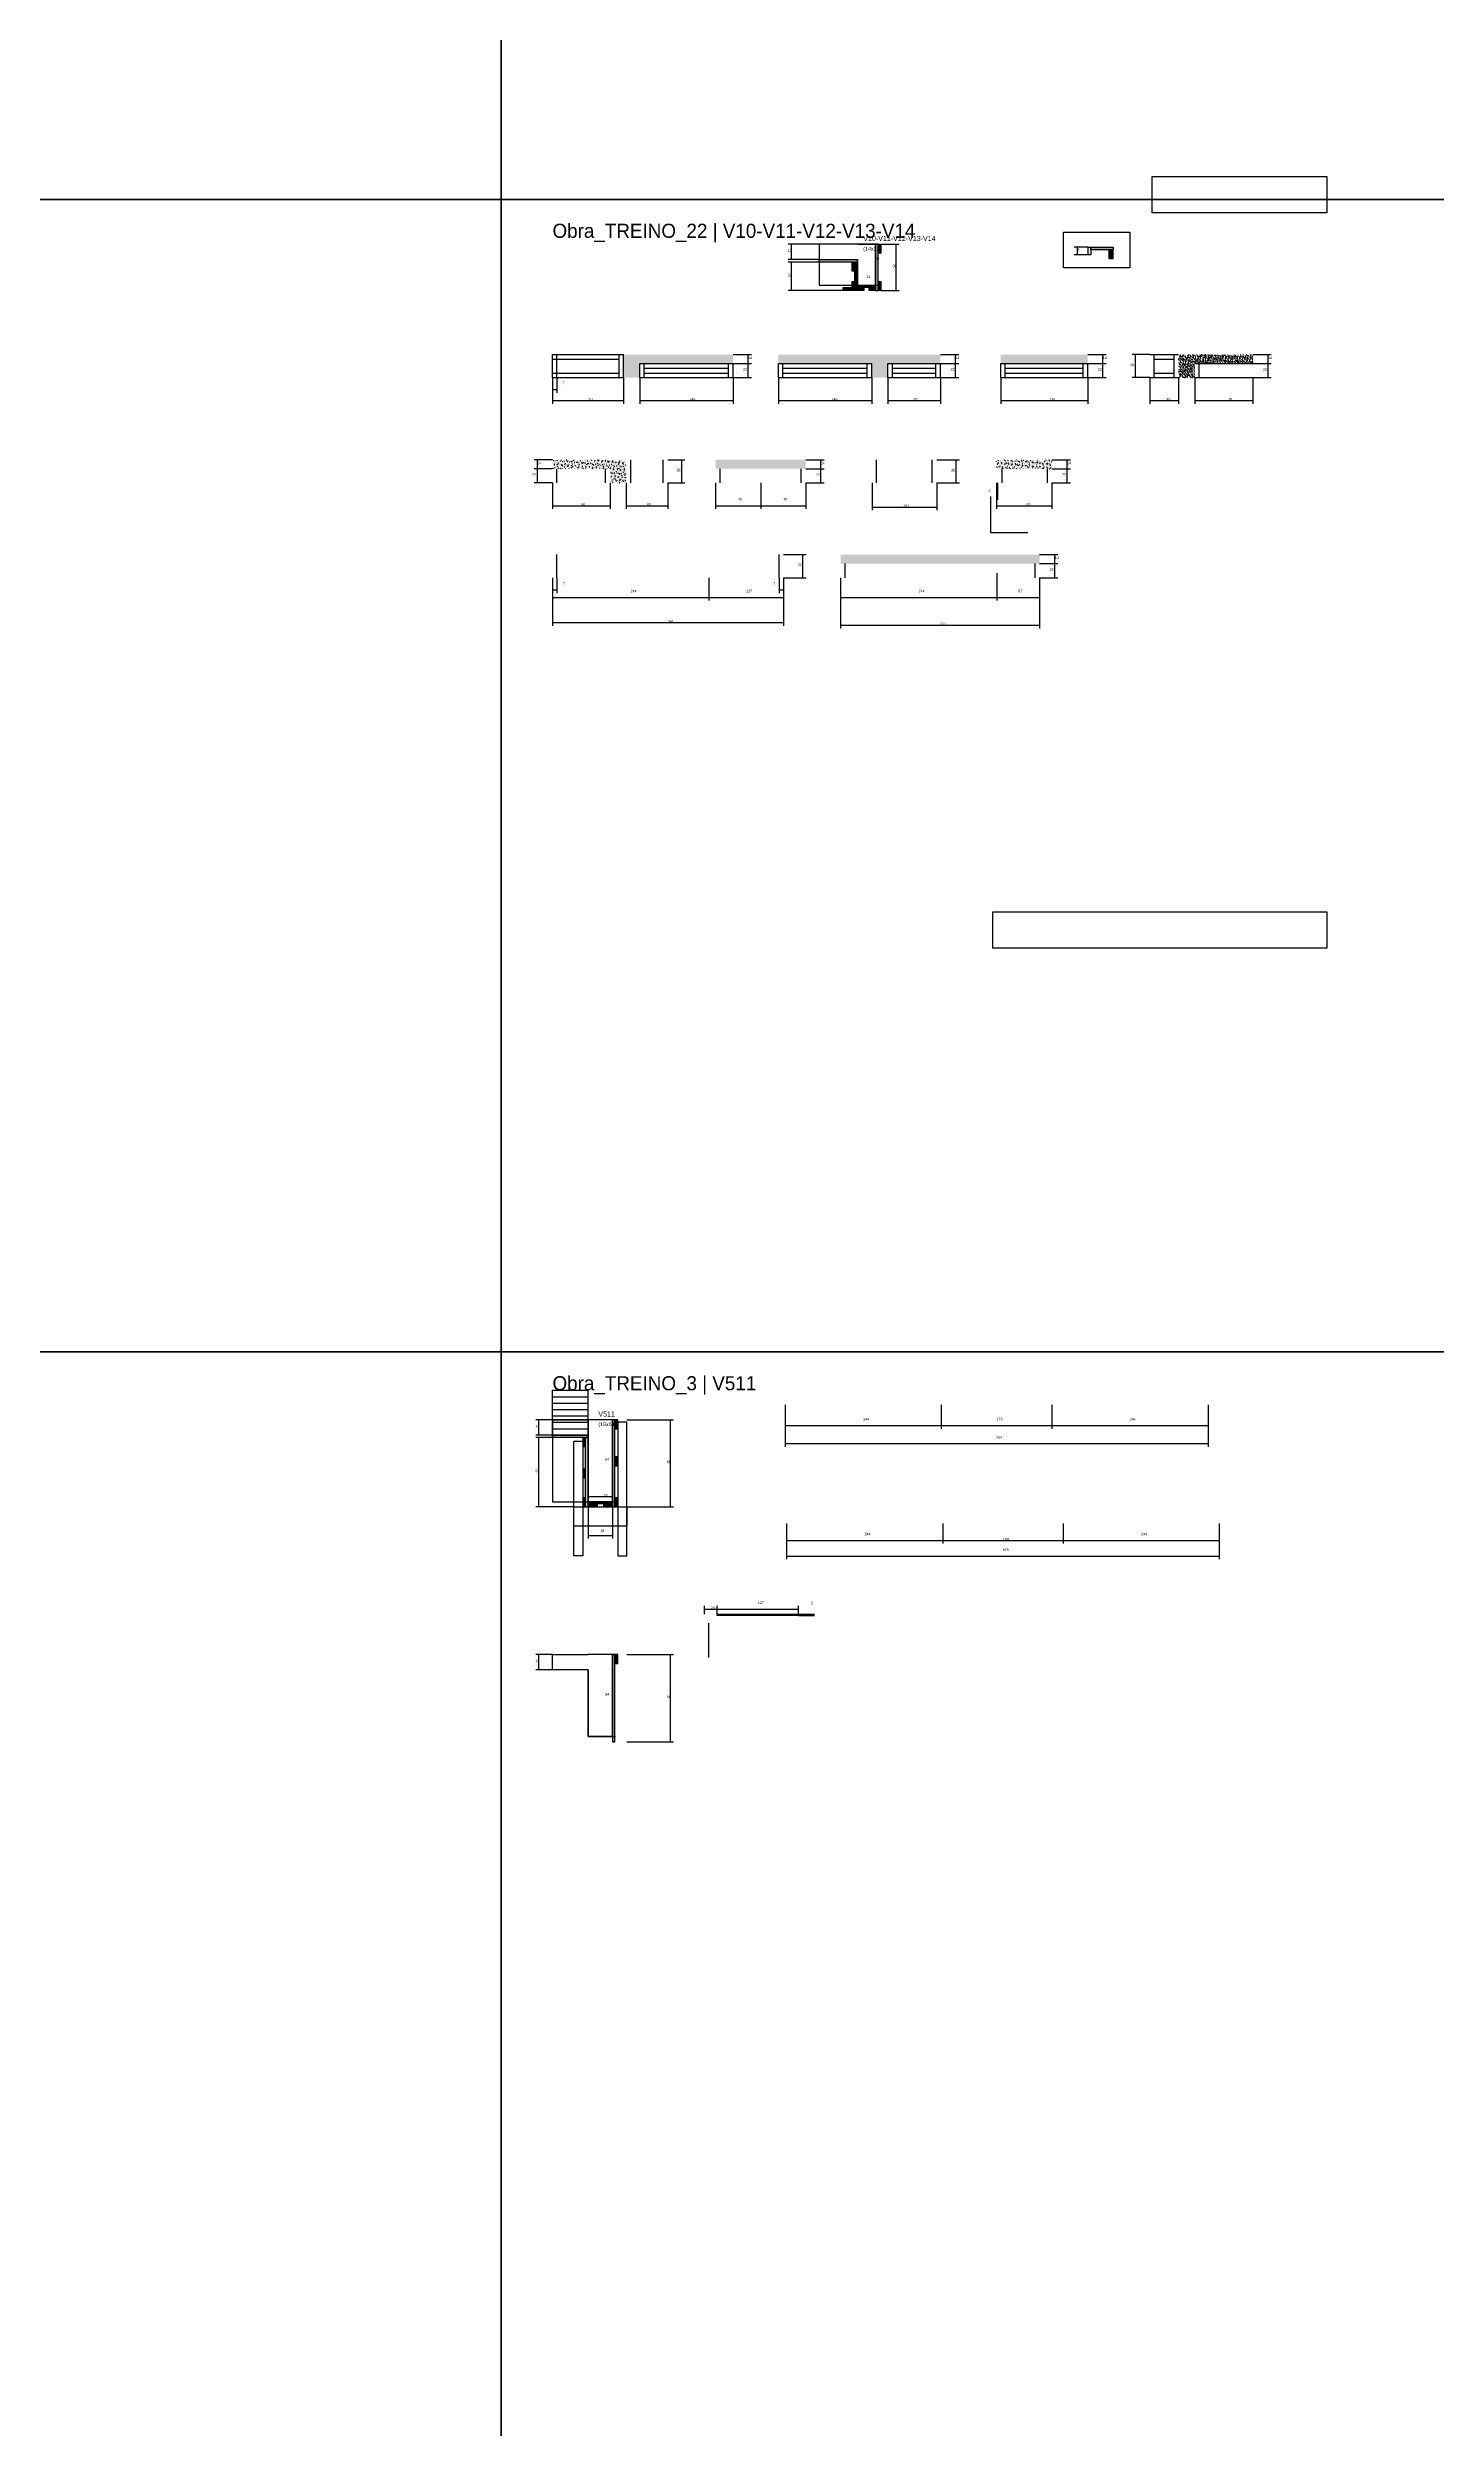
# Model space of a CAD drawing. Header units: metres. Extents: x -41 to 34840, y -36000 to 1848.
# Drawn here: x 28291 to 30461, y -30481 to -26763 of the extents above; entities that cross this region are included whole.
import ezdxf

# ---------------------------------------------------------------- set-up
doc = ezdxf.new("R2010")
doc.units = ezdxf.units.M
for name, color, linetype in [('CELL_BORDER', 8, 'Continuous'), ('CONCRETO', 251, 'Continuous'), ('COTA', 4, 'Continuous'), ('Cota Seção (2x)', 4, 'Continuous'), ('Hachura', 253, 'Continuous'), ('LABEL_ID', 3, 'Continuous'), ('Madeira', 126, 'Continuous'), ('NOMENCLATURA', 7, 'Continuous'), ('Painéis', 200, 'Continuous'), ('SARR_2.2x7', 40, 'Continuous'), ('SARR_3.5x7', 81, 'Continuous'), ('Texto Seção', 7, 'Continuous')]:
    doc.layers.add(name, color=color, linetype=linetype)

msp = doc.modelspace()

# ---------------------------------------------------------------- hatches: boundary and pattern name
at = {"layer": 'COTA'}
h = msp.add_hatch(dxfattribs=at)
h.set_pattern_fill('AR-CONC', scale=0.03)
h.paths.add_polyline_path([(29190.9, -27242.4), (29190.9, -27278.4), (29216.2, -27278.4), (29216.2, -27256.4), (29362.1, -27256.4), (29362.1, -27242.4)])
h = msp.add_hatch(dxfattribs=at)
h.set_pattern_fill('AR-CONC', scale=0.03)
h.paths.add_polyline_path([(29604.1, -27256.4), (29686, -27256.4), (29686, -27242.4), (29432.9, -27242.4), (29432.9, -27256.4), (29578.8, -27256.4), (29578.8, -27278.4), (29604.1, -27278.4)])
h = msp.add_hatch(dxfattribs=at)
h.set_pattern_fill('AR-CONC', scale=0.03)
h.paths.add_polyline_path([(29916.2, -27256.4), (29916.2, -27242.4), (29780.2, -27242.4), (29780.2, -27256.4)])
h = msp.add_hatch(dxfattribs=at)
h.set_pattern_fill('AR-CONC', scale=0.03)
h.paths.add_polyline_path([(30058, -27278.4), (30083.3, -27278.4), (30083.3, -27256.4), (30174.3, -27256.4), (30174.3, -27242.4), (30058, -27242.4)])
h = msp.add_hatch(dxfattribs=at)
h.set_pattern_fill('AR-CONC', scale=0.03)
h.paths.add_polyline_path([(29195.2, -27406.7), (29080, -27406.7), (29080, -27420.7), (29169.9, -27420.7), (29169.9, -27442.7), (29195.2, -27442.7)])
h = msp.add_hatch(dxfattribs=at)
h.set_pattern_fill('AR-CONC', scale=0.03)
h.paths.add_polyline_path([(29475.7, -27420.7), (29475.7, -27406.7), (29334.8, -27406.7), (29334.8, -27420.7)])
h = msp.add_hatch(dxfattribs=at)
h.set_pattern_fill('AR-CONC', scale=0.03)
h.paths.add_polyline_path([(29860.3, -27420.7), (29860.3, -27406.7), (29773.4, -27406.7), (29773.4, -27420.7)])
h = msp.add_hatch(dxfattribs=at)
h.set_pattern_fill('AR-CONC', scale=0.03)
h.paths.add_polyline_path([(29841, -27568.8), (29841, -27554.8), (29530, -27554.8), (29530, -27568.8)])
at = {"layer": 'Hachura'}
h = msp.add_hatch(color=8, dxfattribs=at)
h.dxf.hatch_style = 1
h.paths.add_polyline_path([(29588.5, -27070), (29584.5, -27070), (29584.5, -27070), (29584.5, -27142), (29584.5, -27142), (29588.5, -27142), (29588.5, -27142), (29588.5, -27070)])
h = msp.add_hatch(dxfattribs=at)
h.set_pattern_fill('ANSI31', scale=0.5)
h.paths.add_polyline_path([(29592.9, -27084), (29588.5, -27084), (29588.5, -27084), (29588.5, -27070), (29588.5, -27070), (29592.9, -27070), (29592.9, -27070), (29592.9, -27084)])
h = msp.add_hatch(color=8, dxfattribs=at)
h.dxf.hatch_style = 1
h.paths.add_polyline_path([(29496.5, -27098), (29496.5, -27094), (29496.5, -27094), (29556.5, -27094), (29556.5, -27094), (29556.5, -27098), (29556.5, -27098), (29496.5, -27098)])
h = msp.add_hatch(dxfattribs=at)
h.set_pattern_fill('ANSI31', scale=0.5)
h.paths.add_polyline_path([(29552.5, -27112), (29548.1, -27112), (29548.1, -27112), (29548.1, -27098), (29548.1, -27098), (29552.5, -27098), (29552.5, -27098), (29552.5, -27112)])
h = msp.add_hatch(color=8, dxfattribs=at)
h.dxf.hatch_style = 1
h.paths.add_polyline_path([(29552.5, -27098), (29556.5, -27098), (29556.5, -27098), (29556.5, -27142), (29556.5, -27142), (29552.5, -27142), (29552.5, -27142), (29552.5, -27098)])
h = msp.add_hatch(dxfattribs=at)
h.set_pattern_fill('ANSI31', scale=0.5)
h.paths.add_polyline_path([(29548.1, -27137.6), (29548.1, -27142), (29548.1, -27142), (29534.1, -27142), (29534.1, -27142), (29534.1, -27137.6), (29534.1, -27137.6), (29548.1, -27137.6)])
h = msp.add_hatch(dxfattribs=at)
h.set_pattern_fill('ANSI31', scale=0.5)
h.paths.add_polyline_path([(29552.5, -27142), (29548.1, -27142), (29548.1, -27142), (29548.1, -27128), (29548.1, -27128), (29552.5, -27128), (29552.5, -27128), (29552.5, -27142)])
h = msp.add_hatch(color=8, dxfattribs=at)
h.dxf.hatch_style = 1
h.paths.add_polyline_path([(29556.5, -27137.6), (29556.5, -27134), (29556.5, -27134), (29584.5, -27134), (29584.5, -27134), (29584.5, -27137.6), (29584.5, -27137.6), (29556.5, -27137.6)])
h = msp.add_hatch(dxfattribs=at)
h.set_pattern_fill('ANSI31', scale=0.5)
h.paths.add_polyline_path([(29556.5, -27142), (29556.5, -27137.6), (29556.5, -27137.6), (29566.5, -27137.6), (29566.5, -27137.6), (29566.5, -27142), (29566.5, -27142), (29556.5, -27142)])
h = msp.add_hatch(dxfattribs=at)
h.set_pattern_fill('ANSI31', scale=0.5)
h.paths.add_polyline_path([(29574.5, -27142), (29574.5, -27137.6), (29574.5, -27137.6), (29584.5, -27137.6), (29584.5, -27137.6), (29584.5, -27142), (29584.5, -27142), (29574.5, -27142)])
h = msp.add_hatch(dxfattribs=at)
h.set_pattern_fill('ANSI31', scale=0.5)
h.paths.add_polyline_path([(29592.9, -27142), (29588.5, -27142), (29588.5, -27142), (29588.5, -27128), (29588.5, -27128), (29592.9, -27128), (29592.9, -27128), (29592.9, -27142)])
h = msp.add_hatch(color=8, dxfattribs=at)
h.dxf.hatch_style = 1
h.paths.add_polyline_path([(29080, -28934), (29080, -28930), (29080, -28930), (29135.6, -28930), (29135.6, -28930), (29135.6, -28934), (29135.6, -28934), (29080, -28934)])
h = msp.add_hatch(color=8, dxfattribs=at)
h.dxf.hatch_style = 1
h.paths.add_polyline_path([(29177.6, -28906), (29173.6, -28906), (29173.6, -28906), (29173.6, -29042), (29173.6, -29042), (29177.6, -29042), (29177.6, -29042), (29177.6, -28906)])
h = msp.add_hatch(dxfattribs=at)
h.set_pattern_fill('ANSI31', scale=0.5)
h.paths.add_polyline_path([(29182, -28906), (29177.6, -28906), (29177.6, -28906), (29177.6, -28920), (29177.6, -28920), (29182, -28920), (29182, -28920), (29182, -28906)])
h = msp.add_hatch(dxfattribs=at)
h.set_pattern_fill('ANSI31', scale=0.5)
h.paths.add_polyline_path([(29131.6, -28934), (29127.2, -28934), (29127.2, -28934), (29127.2, -28948), (29127.2, -28948), (29131.6, -28948), (29131.6, -28948), (29131.6, -28934)])
h = msp.add_hatch(color=8, dxfattribs=at)
h.dxf.hatch_style = 1
h.paths.add_polyline_path([(29131.6, -28934), (29135.6, -28934), (29135.6, -28934), (29135.6, -29042), (29135.6, -29042), (29131.6, -29042), (29131.6, -29042), (29131.6, -28934)])
h = msp.add_hatch(dxfattribs=at)
h.set_pattern_fill('ANSI31', scale=0.5)
h.paths.add_polyline_path([(29182, -28964), (29177.6, -28964), (29177.6, -28964), (29177.6, -28978), (29177.6, -28978), (29182, -28978), (29182, -28978), (29182, -28964)])
h = msp.add_hatch(dxfattribs=at)
h.set_pattern_fill('ANSI31', scale=0.5)
h.paths.add_polyline_path([(29131.6, -28983), (29127.2, -28983), (29127.2, -28983), (29127.2, -28997), (29127.2, -28997), (29131.6, -28997), (29131.6, -28997), (29131.6, -28983)])
h = msp.add_hatch(dxfattribs=at)
h.set_pattern_fill('ANSI31', scale=0.5)
h.paths.add_polyline_path([(29131.6, -29028), (29127.2, -29028), (29127.2, -29028), (29127.2, -29042), (29127.2, -29042), (29131.6, -29042), (29131.6, -29042), (29131.6, -29028)])
h = msp.add_hatch(color=8, dxfattribs=at)
h.dxf.hatch_style = 1
h.paths.add_polyline_path([(29135.6, -29037.6), (29135.6, -29034), (29135.6, -29034), (29173.6, -29034), (29173.6, -29034), (29173.6, -29037.6), (29173.6, -29037.6), (29135.6, -29037.6)])
h = msp.add_hatch(dxfattribs=at)
h.set_pattern_fill('ANSI31', scale=0.5)
h.paths.add_polyline_path([(29135.6, -29042), (29135.6, -29037.6), (29135.6, -29037.6), (29149.6, -29037.6), (29149.6, -29037.6), (29149.6, -29042), (29149.6, -29042), (29135.6, -29042)])
h = msp.add_hatch(dxfattribs=at)
h.set_pattern_fill('ANSI31', scale=0.5)
h.paths.add_polyline_path([(29173.6, -29042), (29173.6, -29037.6), (29173.6, -29037.6), (29159.6, -29037.6), (29159.6, -29037.6), (29159.6, -29042), (29159.6, -29042), (29173.6, -29042)])
h = msp.add_hatch(dxfattribs=at)
h.set_pattern_fill('ANSI31', scale=0.5)
h.paths.add_polyline_path([(29182, -29028), (29177.6, -29028), (29177.6, -29028), (29177.6, -29042), (29177.6, -29042), (29182, -29042), (29182, -29042), (29182, -29028)])
h = msp.add_hatch(color=8, dxfattribs=at)
h.dxf.hatch_style = 1
h.paths.add_polyline_path([(29177.6, -29272.9), (29173.6, -29272.9), (29173.6, -29272.9), (29173.6, -29408.9), (29173.6, -29408.9), (29177.6, -29408.9), (29177.6, -29408.9), (29177.6, -29272.9)])
h = msp.add_hatch(dxfattribs=at)
h.set_pattern_fill('ANSI31', scale=0.5)
h.paths.add_polyline_path([(29182, -29272.9), (29177.6, -29272.9), (29177.6, -29272.9), (29177.6, -29286.9), (29177.6, -29286.9), (29182, -29286.9), (29182, -29286.9), (29182, -29272.9)])
at = {"layer": 'Madeira'}
h = msp.add_hatch(dxfattribs=at)
h.set_pattern_fill('ANSI31', scale=0.2)
h.paths.add_polyline_path([(29956, -27078.1), (29949, -27078.1), (29949, -27092.1), (29956, -27092.1)])

# ---------------------------------------------------------------- linework, layer by layer
msp.add_lwpolyline([(29878.3, -27050.9), (29981.8, -27050.9), (29981.8, -27106.7), (29878.3, -27106.7)], close=True)
at = {"layer": 'CELL_BORDER'}
for points in [[(26100, -27000), (29000, -27000), (29000, -25200), (26100, -25200)], [(29000, -27000), (31900, -27000), (31900, -25200), (29000, -25200)], [(26100, -28800), (29000, -28800), (29000, -27000), (26100, -27000)], [(29000, -28800), (31900, -28800), (31900, -27000), (29000, -27000)], [(26100, -30600), (29000, -30600), (29000, -28800), (26100, -28800)], [(29000, -30600), (31900, -30600), (31900, -28800), (29000, -28800)]]:
    msp.add_lwpolyline(points, close=True, dxfattribs=at)
at = {"layer": 'CONCRETO'}
for points in [[(29496.5, -27070), (29496.5, -27094), (29556.5, -27094), (29556.5, -27134), (29584.5, -27134), (29584.5, -27090), (29584.5, -27070), (29556.5, -27070), (29556.5, -27070)], [(29496.5, -27134), (29584.5, -27134), (29584.5, -27070), (29496.5, -27070)], [(29080, -29034), (29173.6, -29034), (29173.6, -28906), (29080, -28906)], [(29135.6, -29034), (29177.6, -29034), (29177.6, -28906), (29135.6, -28906)]]:
    msp.add_lwpolyline(points, close=True, dxfattribs=at)
for points in [[(29173.6, -28930), (29173.6, -28930), (29173.6, -28962), (29173.6, -28962), (29173.6, -29034), (29135.6, -29034), (29135.6, -28930), (29080, -28930), (29080, -28906), (29135.6, -28906)], [(29135.6, -28930), (29135.6, -28932), (29135.6, -28932), (29135.6, -29034), (29173.6, -29034), (29173.6, -28906), (29177.6, -28906), (29177.6, -28906), (29135.6, -28906), (29135.6, -28906)], [(29173.6, -29296.9), (29173.6, -29296.9), (29173.6, -29328.9), (29173.6, -29328.9), (29173.6, -29400.9), (29135.6, -29400.9), (29135.6, -29296.9), (29080, -29296.9), (29080, -29272.9), (29135.6, -29272.9)], [(29135.6, -29296.9), (29135.6, -29298.9), (29135.6, -29298.9), (29135.6, -29400.9), (29173.6, -29400.9), (29173.6, -29272.9), (29177.6, -29272.9), (29177.6, -29272.9), (29135.6, -29272.9), (29135.6, -29272.9)]]:
    msp.add_lwpolyline(points, dxfattribs=at)
at = {"layer": 'COTA'}
for p, q in [((29496.5, -27070), (29448.1, -27070)), ((29453.1, -27094), (29453.1, -27070)), ((29577.4, -27070), (29621.7, -27070)), ((29616.7, -27142), (29616.7, -27070)), ((29496.5, -27094), (29448.1, -27094)), ((29496.5, -27098), (29448.1, -27098)), ((29453.1, -27142), (29453.1, -27098)), ((29534.1, -27142), (29448.1, -27142)), ((29592.9, -27142), (29621.7, -27142)), ((29362.1, -27242.4), (29390.8, -27242.4)), ((29362.1, -27256.4), (29390.8, -27256.4)), ((29362.1, -27256.4), (29390.8, -27256.4)), ((29385.8, -27256.4), (29385.8, -27242.4)), ((29385.8, -27278.4), (29385.8, -27256.4)), ((29686, -27242.4), (29714.7, -27242.4)), ((29686, -27256.4), (29714.7, -27256.4)), ((29686, -27256.4), (29714.7, -27256.4)), ((29709.7, -27256.4), (29709.7, -27242.4)), ((29709.7, -27278.4), (29709.7, -27256.4)), ((29916.2, -27242.4), (29944.8, -27242.4)), ((29916.2, -27256.4), (29944.8, -27256.4)), ((29916.2, -27256.4), (29944.8, -27256.4)), ((29939.8, -27256.4), (29939.8, -27242.4)), ((29939.8, -27278.4), (29939.8, -27256.4)), ((30013.1, -27242.4), (29985.7, -27242.4)), ((29990.7, -27278.4), (29990.7, -27242.4)), ((30174.3, -27242.4), (30202.9, -27242.4)), ((30174.3, -27256.4), (30202.9, -27256.4)), ((30174.3, -27256.4), (30202.9, -27256.4)), ((30197.9, -27256.4), (30197.9, -27242.4)), ((30197.9, -27278.4), (30197.9, -27256.4)), ((29080, -27278.4), (29080, -27319.1)), ((29080, -27278.4), (29080, -27301.9)), ((29087, -27278.4), (29087, -27301.9)), ((29190.9, -27278.4), (29190.9, -27319.1)), ((29216.2, -27278.4), (29216.2, -27319.1)), ((29362.1, -27278.4), (29362.1, -27319.1)), ((29362.1, -27278.4), (29390.8, -27278.4)), ((29432.9, -27278.4), (29432.9, -27319.1)), ((29578.8, -27278.4), (29578.8, -27319.1)), ((29604.1, -27278.4), (29604.1, -27319.1)), ((29686, -27278.4), (29686, -27319.1)), ((29686, -27278.4), (29714.7, -27278.4)), ((29780.2, -27278.4), (29780.2, -27319.1)), ((29916.2, -27278.4), (29916.2, -27319.1)), ((29916.2, -27278.4), (29944.8, -27278.4)), ((30013.1, -27278.4), (29985.7, -27278.4)), ((30013.1, -27278.4), (30013.1, -27319.1)), ((30058, -27278.4), (30058, -27319.1)), ((30083.3, -27278.4), (30083.3, -27319.1)), ((30174.3, -27278.4), (30174.3, -27319.1)), ((30174.3, -27278.4), (30202.9, -27278.4)), ((29080, -27296.9), (29087, -27296.9)), ((29080, -27314.1), (29190.9, -27314.1)), ((29216.2, -27314.1), (29362.1, -27314.1)), ((29432.9, -27314.1), (29578.8, -27314.1)), ((29604.1, -27314.1), (29686, -27314.1)), ((29780.2, -27314.1), (29916.2, -27314.1)), ((30013.1, -27314.1), (30058, -27314.1)), ((30083.3, -27314.1), (30174.3, -27314.1)), ((29080, -27406.7), (29051.3, -27406.7)), ((29080, -27420.7), (29051.3, -27420.7)), ((29080, -27420.7), (29051.3, -27420.7)), ((29080, -27442.7), (29051.3, -27442.7)), ((29056.3, -27420.7), (29056.3, -27406.7)), ((29056.3, -27442.7), (29056.3, -27420.7)), ((29080, -27442.7), (29080, -27483.4)), ((29169.9, -27442.7), (29169.9, -27483.4)), ((29195.2, -27442.7), (29195.2, -27483.4)), ((29260.1, -27406.7), (29286.8, -27406.7)), ((29260.1, -27442.7), (29260.1, -27483.4)), ((29260.1, -27442.7), (29286.8, -27442.7)), ((29281.8, -27442.7), (29281.8, -27406.7)), ((29334.8, -27442.7), (29334.8, -27483.4)), ((29405.3, -27442.7), (29405.3, -27483.4)), ((29405.3, -27442.7), (29405.3, -27483.4)), ((29475.7, -27406.7), (29504.4, -27406.7)), ((29475.7, -27420.7), (29504.4, -27420.7)), ((29475.7, -27420.7), (29504.4, -27420.7)), ((29475.7, -27442.7), (29504.4, -27442.7)), ((29475.7, -27442.7), (29475.7, -27483.4)), ((29499.4, -27420.7), (29499.4, -27406.7)), ((29499.4, -27442.7), (29499.4, -27420.7)), ((29579.3, -27442.7), (29579.3, -27485.5)), ((29680.3, -27406.7), (29715.7, -27406.7)), ((29680.3, -27442.7), (29680.3, -27485.5)), ((29680.3, -27442.7), (29715.7, -27442.7)), ((29710.7, -27442.7), (29710.7, -27406.7)), ((29773.4, -27442.7), (29773.4, -27483.4)), ((29773.4, -27442.7), (29773.4, -27469.1)), ((29775.4, -27442.7), (29775.4, -27469.1)), ((29860.3, -27406.7), (29889, -27406.7)), ((29860.3, -27420.7), (29889, -27420.7)), ((29860.3, -27420.7), (29889, -27420.7)), ((29860.3, -27442.7), (29860.3, -27483.4)), ((29860.3, -27442.7), (29889, -27442.7)), ((29884, -27420.7), (29884, -27406.7)), ((29884, -27442.7), (29884, -27420.7)), ((29080, -27478.4), (29169.9, -27478.4)), ((29195.2, -27478.4), (29260.1, -27478.4)), ((29334.8, -27478.4), (29405.3, -27478.4)), ((29405.3, -27478.4), (29475.7, -27478.4)), ((29773.4, -27464.1), (29775.4, -27464.1)), ((29773.4, -27478.4), (29860.3, -27478.4)), ((29579.3, -27480.5), (29680.3, -27480.5)), ((29080, -27590.8), (29080, -27666)), ((29080, -27590.8), (29080, -27626.7)), ((29080, -27590.8), (29080, -27614.9)), ((29087, -27590.8), (29087, -27614.9)), ((29324, -27590.8), (29324, -27626.7)), ((29324, -27590.8), (29324, -27626.7)), ((29433.9, -27590.8), (29433.9, -27614.9)), ((29440.9, -27590.8), (29440.9, -27666)), ((29440.9, -27590.8), (29476.3, -27590.8)), ((29440.9, -27590.8), (29440.9, -27626.7)), ((29440.9, -27590.8), (29440.9, -27614.9)), ((29441, -27554.8), (29476.3, -27554.8)), ((29471.3, -27590.8), (29471.3, -27554.8)), ((29530, -27590.8), (29530, -27670)), ((29530, -27590.8), (29530, -27626.7)), ((29774, -27583.8), (29774, -27626.7)), ((29774, -27583.8), (29774, -27626.7)), ((29841, -27554.8), (29869.6, -27554.8)), ((29841, -27568.8), (29869.6, -27568.8)), ((29841, -27568.8), (29869.6, -27568.8)), ((29841, -27590.8), (29841, -27670)), ((29841, -27590.8), (29869.6, -27590.8)), ((29841, -27590.8), (29841, -27626.7)), ((29864.6, -27568.8), (29864.6, -27554.8)), ((29864.6, -27590.8), (29864.6, -27568.8)), ((29080, -27609.9), (29087, -27609.9)), ((29080, -27621.7), (29324, -27621.7)), ((29324, -27621.7), (29440.9, -27621.7)), ((29433.9, -27609.9), (29440.9, -27609.9)), ((29530, -27621.7), (29774, -27621.7)), ((29774, -27621.7), (29841, -27621.7)), ((29080, -27661), (29440.9, -27661)), ((29530, -27665), (29841, -27665)), ((29443.2, -28882.8), (29443.2, -28920.2)), ((29443.2, -28882.8), (29443.2, -28948.4)), ((29687.2, -28882.8), (29687.2, -28920.2)), ((29687.2, -28882.8), (29687.2, -28920.2)), ((29860.2, -28882.8), (29860.2, -28920.2)), ((29860.2, -28882.8), (29860.2, -28920.2)), ((30104.2, -28882.8), (30104.2, -28948.4)), ((30104.2, -28882.8), (30104.2, -28920.2)), ((29080, -28906), (29053.7, -28906)), ((29080, -28930), (29053.7, -28930)), ((29058.7, -28930), (29058.7, -28906)), ((29196, -28906), (29269.2, -28906)), ((29264.2, -29042), (29264.2, -28906)), ((29443.2, -28915.2), (29687.2, -28915.2)), ((29687.2, -28915.2), (29860.2, -28915.2)), ((29860.2, -28915.2), (30104.2, -28915.2)), ((29117.6, -28934), (29053.7, -28934)), ((29058.7, -29042), (29058.7, -28934)), ((29443.2, -28943.4), (30104.2, -28943.4)), ((29113.2, -29042), (29053.7, -29042)), ((29135.6, -29042), (29135.6, -29091.7)), ((29173.6, -29042), (29173.6, -29091.7)), ((29196, -29042), (29269.2, -29042)), ((29445.6, -29068), (29445.6, -29099.5)), ((29445.6, -29068), (29445.6, -29123.9)), ((29689.6, -29068), (29689.6, -29099.5)), ((29689.6, -29068), (29689.6, -29099.5)), ((29877.6, -29068), (29877.6, -29099.5)), ((29877.6, -29068), (29877.6, -29099.5)), ((30121.6, -29068), (30121.6, -29123.9)), ((30121.6, -29068), (30121.6, -29099.5)), ((29135.6, -29086.7), (29173.6, -29086.7)), ((29445.6, -29094.5), (29689.6, -29094.5)), ((29689.6, -29094.5), (29877.6, -29094.5)), ((29877.6, -29094.5), (30121.6, -29094.5)), ((29445.6, -29118.9), (30121.6, -29118.9)), ((29317.3, -29209.6), (29317.3, -29196.9)), ((29317.3, -29201.9), (29337.3, -29201.9)), ((29337.3, -29209.6), (29337.3, -29196.9)), ((29337.3, -29209.6), (29337.3, -29196.9)), ((29337.3, -29201.9), (29464.3, -29201.9)), ((29464.3, -29209.6), (29464.3, -29196.9)), ((29464.3, -29209.6), (29489.2, -29209.6)), ((29464.3, -29211.6), (29489.2, -29211.6)), ((29484.2, -29211.6), (29484.2, -29209.6)), ((29080, -29272.9), (29053.7, -29272.9)), ((29080, -29296.9), (29053.7, -29296.9)), ((29058.7, -29296.9), (29058.7, -29272.9)), ((29196, -29272.9), (29269.2, -29272.9)), ((29264.2, -29408.9), (29264.2, -29272.9)), ((29196, -29408.9), (29269.2, -29408.9))]:
    msp.add_line(p, q, dxfattribs=at)
at = {"layer": 'Cota Seção (2x)'}
for p, q in [((29556.5, -27070), (29589.5, -27070)), ((29584.5, -27134), (29584.5, -27070)), ((29917, -27074.5), (29895, -27074.5)), ((29917, -27086.5), (29895, -27086.5)), ((29900, -27086.5), (29900, -27074.5)), ((29556.5, -27134), (29556.5, -27129)), ((29556.5, -27134), (29589.5, -27134)), ((29556.5, -27134), (29584.5, -27134)), ((29584.5, -27134), (29584.5, -27129)), ((29173.6, -29034), (29173.6, -28906)), ((29173.6, -28906), (29178.6, -28906)), ((29135.6, -29042), (29135.6, -29021)), ((29135.6, -29026), (29173.6, -29026)), ((29173.6, -29042), (29173.6, -29021)), ((29173.6, -29034), (29178.6, -29034)), ((29173.6, -29400.9), (29173.6, -29272.9)), ((29173.6, -29272.9), (29178.6, -29272.9)), ((29173.6, -29400.9), (29178.6, -29400.9))]:
    msp.add_line(p, q, dxfattribs=at)
at = {"layer": 'Madeira'}
for points in [[(29592.9, -27084), (29588.5, -27084), (29588.5, -27070), (29592.9, -27070)], [(29552.5, -27112), (29548.1, -27112), (29548.1, -27098), (29552.5, -27098)], [(29956, -27078.1), (29949, -27078.1), (29949, -27092.1), (29956, -27092.1)], [(29548.1, -27137.6), (29548.1, -27142), (29534.1, -27142), (29534.1, -27137.6)], [(29552.5, -27142), (29548.1, -27142), (29548.1, -27128), (29552.5, -27128)], [(29556.5, -27142), (29556.5, -27137.6), (29566.5, -27137.6), (29566.5, -27142)], [(29574.5, -27142), (29574.5, -27137.6), (29584.5, -27137.6), (29584.5, -27142)], [(29592.9, -27142), (29588.5, -27142), (29588.5, -27128), (29592.9, -27128)], [(29182, -28906), (29177.6, -28906), (29177.6, -28920), (29182, -28920)], [(29131.6, -28934), (29127.2, -28934), (29127.2, -28948), (29131.6, -28948)], [(29182, -28964), (29177.6, -28964), (29177.6, -28978), (29182, -28978)], [(29131.6, -28983), (29127.2, -28983), (29127.2, -28997), (29131.6, -28997)], [(29131.6, -29028), (29127.2, -29028), (29127.2, -29042), (29131.6, -29042)], [(29135.6, -29042), (29135.6, -29037.6), (29149.6, -29037.6), (29149.6, -29042)], [(29173.6, -29042), (29173.6, -29037.6), (29159.6, -29037.6), (29159.6, -29042)], [(29182, -29028), (29177.6, -29028), (29177.6, -29042), (29182, -29042)], [(29182, -29272.9), (29177.6, -29272.9), (29177.6, -29286.9), (29182, -29286.9)]]:
    msp.add_lwpolyline(points, close=True, dxfattribs=at)
at = {"layer": 'NOMENCLATURA'}
for p in [(29764.3, -27464.1), (29822.4, -27520.7)]:
    msp.add_line(p, (29764.3, -27520.7), dxfattribs=at)
at = {"layer": 'Painéis'}
for p, q in [((29584.5, -27142), (29584.5, -27070)), ((29496.5, -27094), (29556.5, -27094)), ((29496.5, -27098), (29496.5, -27094)), ((29556.5, -27098), (29556.5, -27094)), ((29556.5, -27142), (29556.5, -27098)), ((29917, -27086.5), (29917, -27074.5)), ((29921, -27074.5), (29956, -27074.5)), ((29921, -27078.1), (29921, -27074.5)), ((29921, -27078.1), (29956, -27078.1)), ((29556.5, -27134), (29584.5, -27134)), ((29556.5, -27137.6), (29556.5, -27134)), ((29584.5, -27137.6), (29584.5, -27134)), ((29080, -27242.4), (29190.9, -27242.4)), ((29080, -27278.4), (29080, -27242.4)), ((29190.9, -27278.4), (29190.9, -27242.4)), ((29216.2, -27256.4), (29362.1, -27256.4)), ((29216.2, -27278.4), (29216.2, -27256.4)), ((29362.1, -27278.4), (29362.1, -27256.4)), ((29432.9, -27256.4), (29578.8, -27256.4)), ((29432.9, -27278.4), (29432.9, -27256.4)), ((29578.8, -27278.4), (29578.8, -27256.4)), ((29604.1, -27256.4), (29686, -27256.4)), ((29604.1, -27278.4), (29604.1, -27256.4)), ((29686, -27278.4), (29686, -27256.4)), ((29780.2, -27256.4), (29916.2, -27256.4)), ((29780.2, -27278.4), (29780.2, -27256.4)), ((29916.2, -27278.4), (29916.2, -27256.4)), ((30013.1, -27242.4), (30058, -27242.4)), ((30083.3, -27256.4), (30174.3, -27256.4)), ((29080, -27278.4), (29190.9, -27278.4)), ((29216.2, -27278.4), (29362.1, -27278.4)), ((29432.9, -27278.4), (29578.8, -27278.4)), ((29604.1, -27278.4), (29686, -27278.4)), ((29780.2, -27278.4), (29916.2, -27278.4)), ((30013.1, -27278.4), (30058, -27278.4)), ((30083.3, -27278.4), (30174.3, -27278.4)), ((29080, -28860), (29135.6, -28860)), ((29080, -28930), (29080, -28860)), ((29135.6, -28930), (29135.6, -28860)), ((29080, -28930), (29135.6, -28930)), ((29080, -28934), (29080, -28930)), ((29080, -28930), (29135.6, -28930)), ((29135.6, -28934), (29135.6, -28930)), ((29135.6, -29042), (29135.6, -28934))]:
    msp.add_line(p, q, dxfattribs=at)
for points in [[(29588.5, -27070), (29584.5, -27070), (29584.5, -27142), (29588.5, -27142)], [(29496.5, -27098), (29496.5, -27094), (29556.5, -27094), (29556.5, -27098)], [(29552.5, -27098), (29556.5, -27098), (29556.5, -27142), (29552.5, -27142)], [(29921, -27086.5), (29917, -27086.5), (29917, -27074.5), (29921, -27074.5)], [(29556.5, -27137.6), (29556.5, -27134), (29584.5, -27134), (29584.5, -27137.6)], [(29080, -28934), (29080, -28930), (29135.6, -28930), (29135.6, -28934)], [(29177.6, -28906), (29173.6, -28906), (29173.6, -29042), (29177.6, -29042)], [(29131.6, -28934), (29135.6, -28934), (29135.6, -29042), (29131.6, -29042)], [(29135.6, -29037.6), (29135.6, -29034), (29173.6, -29034), (29173.6, -29037.6)], [(29337.3, -29209.6), (29464.3, -29209.6), (29464.3, -29211.6), (29337.3, -29211.6)], [(29177.6, -29272.9), (29173.6, -29272.9), (29173.6, -29408.9), (29177.6, -29408.9)]]:
    msp.add_lwpolyline(points, close=True, dxfattribs=at)
msp.add_lwpolyline([(29921, -27074.5), (29956, -27074.5), (29956, -27078.1), (29921, -27078.1), (29921, -27074.5)], dxfattribs=at)
at = {"layer": 'SARR_2.2x7'}
for p, q in [((29080, -27249.4), (29183.9, -27249.4)), ((29087, -27278.4), (29087, -27242.4)), ((29183.9, -27278.4), (29183.9, -27242.4)), ((29223.2, -27278.4), (29223.2, -27256.4)), ((29355.1, -27278.4), (29355.1, -27256.4)), ((29439.9, -27278.4), (29439.9, -27256.4)), ((29571.8, -27278.4), (29571.8, -27256.4)), ((29611.1, -27278.4), (29611.1, -27256.4)), ((29679, -27278.4), (29679, -27256.4)), ((29787.2, -27278.4), (29787.2, -27256.4)), ((29909.2, -27278.4), (29909.2, -27256.4)), ((30020.1, -27278.4), (30020.1, -27242.4)), ((30020.1, -27249.4), (30051, -27249.4)), ((30051, -27278.4), (30051, -27242.4)), ((30090.3, -27278.4), (30090.3, -27256.4)), ((29080, -27271.4), (29183.9, -27271.4)), ((29223.2, -27263.4), (29355.1, -27263.4)), ((29223.2, -27271.4), (29355.1, -27271.4)), ((29439.9, -27263.4), (29571.8, -27263.4)), ((29439.9, -27271.4), (29571.8, -27271.4)), ((29611.1, -27263.4), (29679, -27263.4)), ((29611.1, -27271.4), (29679, -27271.4)), ((29787.2, -27263.4), (29909.2, -27263.4)), ((29787.2, -27271.4), (29909.2, -27271.4)), ((30020.1, -27271.4), (30051, -27271.4)), ((29087, -27442.7), (29087, -27420.7)), ((29162.9, -27442.7), (29162.9, -27420.7)), ((29202.2, -27442.7), (29202.2, -27406.7)), ((29253.1, -27442.7), (29253.1, -27406.7)), ((29341.8, -27442.7), (29341.8, -27420.7)), ((29468.7, -27442.7), (29468.7, -27420.7)), ((29586.3, -27442.7), (29586.3, -27406.7)), ((29673.3, -27442.7), (29673.3, -27406.7)), ((29782.4, -27442.7), (29782.4, -27420.7)), ((29853.3, -27442.7), (29853.3, -27420.7)), ((29087, -27590.8), (29087, -27554.8)), ((29433.9, -27590.8), (29433.9, -27554.8)), ((29537, -27590.8), (29537, -27568.8)), ((29834, -27590.8), (29834, -27568.8)), ((29081, -28870), (29134.6, -28870)), ((29081, -28880), (29134.6, -28880)), ((29081, -28890), (29134.6, -28890)), ((29081, -28900), (29134.6, -28900)), ((29081, -28910), (29134.6, -28910)), ((29081, -28920), (29134.6, -28920)), ((29324.3, -29277.6), (29324.3, -29223.6))]:
    msp.add_line(p, q, dxfattribs=at)
at = {"layer": 'SARR_3.5x7'}
for points in [[(29196, -28909.9), (29182, -28909.9), (29182, -29118.5), (29196, -29118.5)], [(29113.2, -28939.3), (29127.2, -28939.3), (29127.2, -29118.5), (29113.2, -29118.5)], [(29113.2, -29042), (29196, -29042), (29196, -29072.1), (29113.2, -29072.1)]]:
    msp.add_lwpolyline(points, close=True, dxfattribs=at)
at = {"layer": 'Texto Seção'}
for points in [[(30017, -26964.1), (30289.8, -26964.1), (30289.8, -27020.8), (30017, -27020.8)], [(29767.8, -28112.7), (30289.8, -28112.7), (30289.8, -28169.4), (29767.8, -28169.4)]]:
    msp.add_lwpolyline(points, close=True, dxfattribs=at)

# ---------------------------------------------------------------- texts
at = {"layer": 'COTA'}
for s, p in [('12', (29447.6, -27082)), ('36', (29611.2, -27106)), ('22', (29447.6, -27120)), ('14', (29385.8, -27249.4)), ('14', (29709.7, -27249.4)), ('14', (29939.8, -27249.4)), ('36', (29982.5, -27260.4)), ('14', (30197.9, -27249.4)), ('7', (29095.8, -27288.8)), ('22', (29377.8, -27267.4)), ('22', (29701.7, -27267.4)), ('22', (29931.8, -27267.4)), ('22', (30189.9, -27267.4)), ('111', (29135.4, -27314.1)), ('146', (29294.1, -27314.1)), ('146', (29515.9, -27314.1)), ('82', (29644.1, -27314.1)), ('136', (29855.9, -27314.1)), ('45', (30039.1, -27314.1)), ('91', (30136.3, -27314.1)), ('22', (29048.3, -27431.7)), ('14', (29056.3, -27413.7)), ('36', (29273.6, -27424.7)), ('22', (29491.4, -27431.7)), ('14', (29499.4, -27413.7)), ('36', (29702.5, -27424.7)), ('22', (29876, -27431.7)), ('14', (29884, -27413.7)), ('90', (29124.9, -27478.4)), ('65', (29227.6, -27478.4)), ('70', (29370, -27470.3)), ('70', (29440.5, -27470.3)), ('101', (29627.8, -27480.5)), ('2', (29761.3, -27456.1)), ('87', (29820.4, -27478.4)), ('36', (29463.1, -27572.8)), ('22', (29856.6, -27579.8)), ('14', (29864.6, -27561.8)), ('7', (29095.8, -27601.8)), ('244', (29202, -27613.7)), ('117', (29382.4, -27613.7)), ('7', (29425, -27601.8)), ('244', (29652, -27613.7)), ('67', (29807.5, -27613.6)), ('361', (29260.4, -27661)), ('311', (29685.5, -27665)), ('12', (29053.2, -28918)), ('244', (29565.2, -28907.1)), ('173', (29773.7, -28907)), ('244', (29982.2, -28907.1)), ('661', (29773.7, -28935.3)), ('54', (29053.2, -28988)), ('68', (29258.7, -28974)), ('19', (29154.6, -29081.2)), ('244', (29567.6, -29086.4)), ('676', (29783.6, -29110.8)), ('188', (29783.6, -29094.5)), ('244', (29999.6, -29086.4)), ('127', (29400.8, -29193.9)), ('2', (29484.2, -29194.3)), ('20', (29327.3, -29201.9)), ('12', (29053.2, -29284.9)), ('68', (29258.7, -29340.9))]:
    msp.add_text(s, height=4, dxfattribs=at).set_placement(p)
at = {"layer": 'Cota Seção (2x)'}
for s, p in [('32', (29584.5, -27094.5)), ('6', (29900, -27080.5)), ('14', (29570.5, -27122.5)), ('64', (29162.1, -28970)), ('19', (29159.6, -29026)), ('64', (29162.1, -29336.9))]:
    msp.add_text(s, height=4, dxfattribs=at).set_placement(p)
at = {"layer": 'LABEL_ID'}
for s, p in [('Obra_TREINO_22 | V10-V11-V12-V13-V14', (29080, -27060)), ('Obra_TREINO_3 | V511', (29080, -28860))]:
    msp.add_text(s, height=22, dxfattribs=at).set_placement(p)
at = {"layer": 'Texto Seção'}
for s, height, p in [('V10-V11-V12-V13-V14', 8, (29565.5, -27065)), ('(14x32)', 6, (29565.5, -27080)), ('V511', 8, (29151.6, -28901)), ('(19x64)', 6, (29151.6, -28916))]:
    msp.add_text(s, height=height, dxfattribs=at).set_placement(p)

doc.saveas('drawing.dxf')
